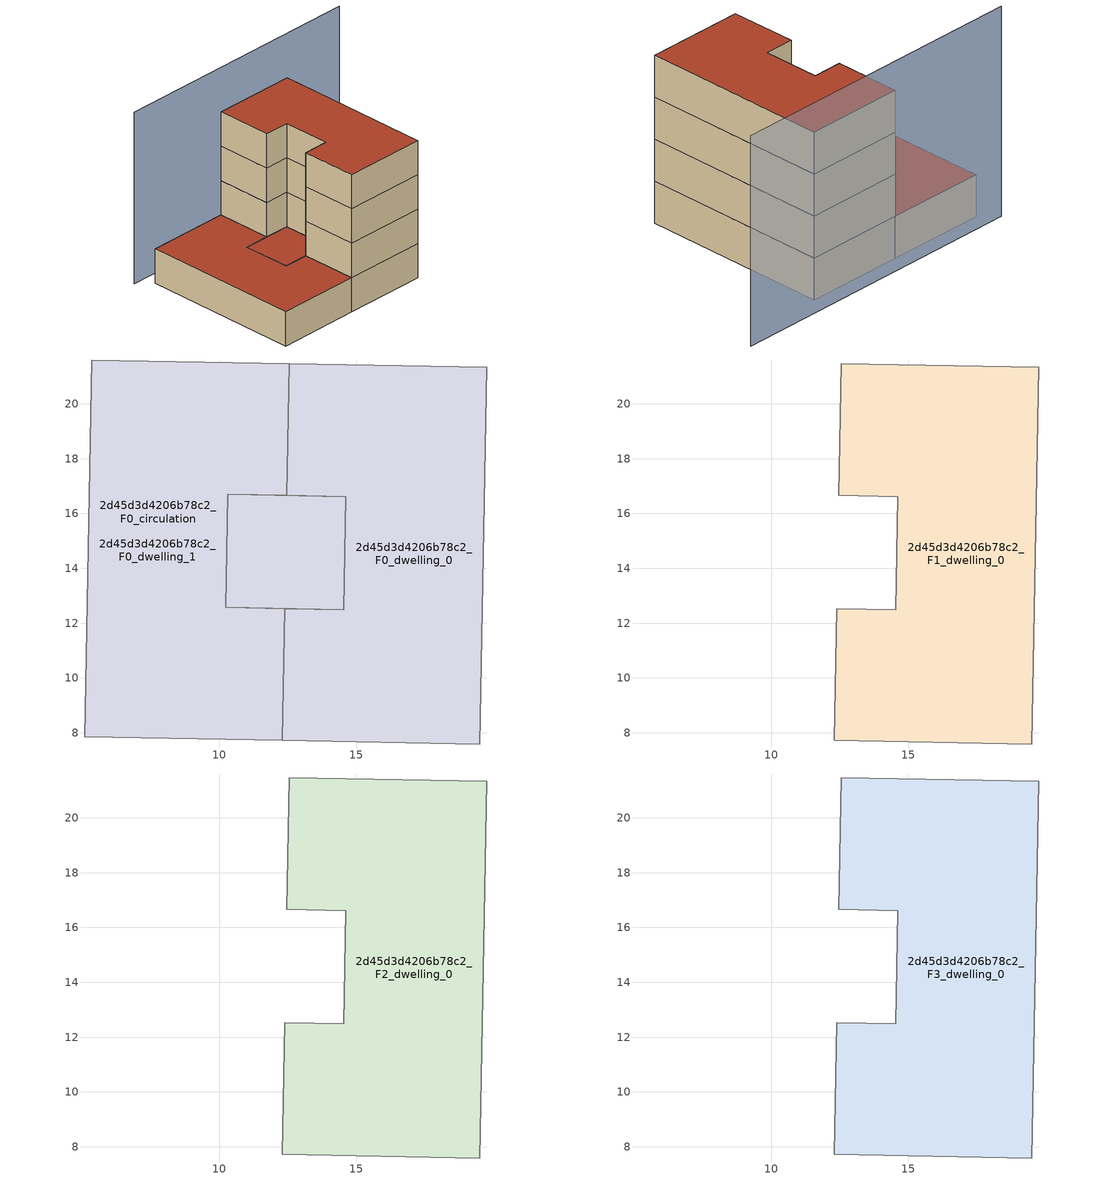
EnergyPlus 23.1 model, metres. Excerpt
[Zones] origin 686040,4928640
2d45d3d4206b78c2_F0_dwelling_0
 floor ground (EU_floor_Construction): 19.75,21.34 19.5,7.59 12.3,7.72 12.39,12.53 14.55,12.49 14.62,16.62 12.46,16.66 12.55,21.47 z0; 14.62,16.62 14.55,12.49 10.23,12.57 10.3,16.7 12.46,16.66 z0
 wall adiabatic (EU_wall_Construction): 12.46,16.66 14.62,16.62 14.55,12.49 12.39,12.53 / 12.3,7.72 19.5,7.59 19.75,21.34 12.55,21.47 z0:3
 wall to 2d45d3d4206b78c2_F0_dwelling_1 (EU_wall_Construction): 12.55,21.47 12.46,16.66 / 12.39,12.53 12.3,7.72 z0:3
 roof outside (EU_floor_Construction): 14.55,12.49 14.62,16.62 12.46,16.66 10.3,16.7 10.23,12.57 z3
2d45d3d4206b78c2_F0_dwelling_1
 floor ground (EU_floor_Construction): 14.62,16.62 14.55,12.49 10.23,12.57 10.3,16.7 12.46,16.66 z0; 12.55,21.47 12.46,16.66 10.3,16.7 10.23,12.57 12.39,12.53 12.3,7.72 5.1,7.85 5.35,21.6 z0
 wall adiabatic (EU_wall_Construction): 12.55,21.47 5.35,21.6 5.1,7.85 12.3,7.72 / 12.39,12.53 10.23,12.57 10.3,16.7 12.46,16.66 z0:3
 roof outside (EU_roof_Construction): 12.3,7.72 12.39,12.53 10.23,12.57 10.3,16.7 12.46,16.66 12.55,21.47 5.35,21.6 5.1,7.85 z3; 14.55,12.49 14.62,16.62 12.46,16.66 10.3,16.7 10.23,12.57 z3
2d45d3d4206b78c2_F0_circulation
 floor ground (EU_floor_Construction): 19.75,21.34 19.5,7.59 12.3,7.72 12.39,12.53 14.55,12.49 14.62,16.62 12.46,16.66 12.55,21.47 z0; 14.62,16.62 14.55,12.49 10.23,12.57 10.3,16.7 12.46,16.66 z0; 12.55,21.47 12.46,16.66 10.3,16.7 10.23,12.57 12.39,12.53 12.3,7.72 5.1,7.85 5.35,21.6 z0
 wall adiabatic (EU_wall_Construction): 10.3,16.7 10.23,12.57 14.55,12.49 14.62,16.62 10.3,16.7 z0:3
 roof outside (EU_roof_Construction): 19.5,7.59 19.75,21.34 12.55,21.47 12.46,16.66 14.62,16.62 14.55,12.49 12.39,12.53 12.3,7.72 z3; 14.55,12.49 14.62,16.62 12.46,16.66 10.3,16.7 10.23,12.57 z3; 12.3,7.72 12.39,12.53 10.23,12.57 10.3,16.7 12.46,16.66 12.55,21.47 5.35,21.6 5.1,7.85 z3
2d45d3d4206b78c2_F1_dwelling_0
 floor to 2d45d3d4206b78c2_F0_dwelling_0 (EU_floor_Construction): 19.75,21.34 19.5,7.59 12.3,7.72 12.39,12.53 14.55,12.49 14.62,16.62 12.46,16.66 12.55,21.47 z3
 wall adiabatic (EU_wall_Construction): 19.75,21.34 12.55,21.47 12.46,16.66 14.62,16.62 14.55,12.49 12.39,12.53 12.3,7.72 19.5,7.59 19.75,21.34 z3:6
2d45d3d4206b78c2_F2_dwelling_0
 floor to 2d45d3d4206b78c2_F1_dwelling_0 (EU_floor_Construction): 19.75,21.34 19.5,7.59 12.3,7.72 12.39,12.53 14.55,12.49 14.62,16.62 12.46,16.66 12.55,21.47 z6
 wall adiabatic (EU_wall_Construction): 19.75,21.34 12.55,21.47 12.46,16.66 14.62,16.62 14.55,12.49 12.39,12.53 12.3,7.72 19.5,7.59 19.75,21.34 z6:9
2d45d3d4206b78c2_F3_dwelling_0
 floor to 2d45d3d4206b78c2_F2_dwelling_0 (EU_floor_Construction): 19.75,21.34 19.5,7.59 12.3,7.72 12.39,12.53 14.55,12.49 14.62,16.62 12.46,16.66 12.55,21.47 z9
 wall adiabatic (EU_wall_Construction): 19.75,21.34 12.55,21.47 12.46,16.66 14.62,16.62 14.55,12.49 12.39,12.53 12.3,7.72 19.5,7.59 19.75,21.34 z9:12
 roof outside (EU_roof_Construction): 19.5,7.59 19.75,21.34 12.55,21.47 12.46,16.66 14.62,16.62 14.55,12.49 12.39,12.53 12.3,7.72 z12
shading: 26.61,22.35 4.22,22.69 z0:15
[Building]
EU S2 Campaign: North Axis=0; Terrain=City; Solar Distribution=FullExterior
[Site:Location]
Bologna: Latitude=44.5; Longitude=11.25; Time Zone=1; Elevation=37
[SizingPeriod:WeatherFileDays]
AnnualSizingPeriod: Begin Month=1; Begin Day of Month=1; End Month=12; End Day of Month=31; Day of Week for Start Day=Monday; Use Weather File Daylight Saving Period=No; Use Weather File Rain and Snow Indicators=No
[MATERIAL]
EU_InternalMass_Material: Roughness=MediumRough; Thickness=0.1; Conductivity=1; Density=1800; Specific Heat=900; Thermal Absorptance=0.9; Solar Absorptance=0.7; Visible Absorptance=0.7
[MATERIAL:NOMASS] Roughness=MediumRough; Thermal Absorptance=0.9; Solar Absorptance=0.7; Visible Absorptance=0.7
Name | Thermal Resistance
EU_wall_NoMass | 0.937881
EU_roof_NoMass | 0.548572
EU_floor_NoMass | 0.71348
[CONSTRUCTION]
EU_wall_Construction: EU_wall_NoMass
EU_roof_Construction: EU_roof_NoMass
EU_floor_Construction: EU_floor_NoMass
EU_InternalMass_Construction: EU_InternalMass_Material
[ZONE] Type=1; Multiplier=1; Ceiling Height=autocalculate; Floor Area=autocalculate; Part of Total Floor Area=Yes
Name | Volume
2d45d3d4206b78c2_F0_dwelling_0 | 323.949
2d45d3d4206b78c2_F1_dwelling_0; 2d45d3d4206b78c2_F2_dwelling_0; 2d45d3d4206b78c2_F3_dwelling_0 | 270.453
2d45d3d4206b78c2_F0_dwelling_1 | 323.947
2d45d3d4206b78c2_F0_circulation | 594.401
[INTERNALMASS] Construction=EU_InternalMass_Construction
Name | Zone or ZoneList | Surface Area
2d45d3d4206b78c2_F0_dwelling_0_EU_InternalMass | 2d45d3d4206b78c2_F0_dwelling_0 | 90.1507
2d45d3d4206b78c2_F0_dwelling_1_EU_InternalMass | 2d45d3d4206b78c2_F0_dwelling_1 | 90.1507
2d45d3d4206b78c2_F1_dwelling_0_EU_InternalMass | 2d45d3d4206b78c2_F1_dwelling_0 | 198.814
2d45d3d4206b78c2_F2_dwelling_0_EU_InternalMass | 2d45d3d4206b78c2_F2_dwelling_0 | 198.814
2d45d3d4206b78c2_F3_dwelling_0_EU_InternalMass | 2d45d3d4206b78c2_F3_dwelling_0 | 198.814
[OTHEREQUIPMENT] Fuel Type=Electricity; Design Level Calculation Method=Watts/Area; Power per Zone Floor Area=1; Fraction Latent=0; Fraction Radiant=0; Fraction Lost=0; Carbon Dioxide Generation Rate=0; EndUse Subcategory=EU_Step8_InternalGains
Name | Zone or ZoneList or Space or SpaceList | Schedule
EU_Step8_InternalGain_2d45d3d4206b78c2_F0_dwelling_0_f000 | 2d45d3d4206b78c2_F0_dwelling_0 | EU_Step8_GainSchedule_2d45d3d4206b78c2_F0_dwelling_0_f000
EU_Step8_InternalGain_2d45d3d4206b78c2_F0_dwelling_1_f000 | 2d45d3d4206b78c2_F0_dwelling_1 | EU_Step8_GainSchedule_2d45d3d4206b78c2_F0_dwelling_1_f000
EU_Step8_InternalGain_2d45d3d4206b78c2_F1_dwelling_0_f000 | 2d45d3d4206b78c2_F1_dwelling_0 | EU_Step8_GainSchedule_2d45d3d4206b78c2_F1_dwelling_0_f000
EU_Step8_InternalGain_2d45d3d4206b78c2_F2_dwelling_0_f000 | 2d45d3d4206b78c2_F2_dwelling_0 | EU_Step8_GainSchedule_2d45d3d4206b78c2_F2_dwelling_0_f000
EU_Step8_InternalGain_2d45d3d4206b78c2_F3_dwelling_0_f000 | 2d45d3d4206b78c2_F3_dwelling_0 | EU_Step8_GainSchedule_2d45d3d4206b78c2_F3_dwelling_0_f000
[ZONEINFILTRATION:DESIGNFLOWRATE]
EU_Circulation_Infiltration_2d45d3d4206b78c2_F0_circulation: Zone or ZoneList or Space or SpaceList=2d45d3d4206b78c2_F0_circulation; Schedule=EU_AlwaysOn; Design Flow Rate Calculation Method=Flow/Area; Flow Rate per Floor Area=0.0005; Constant Term Coefficient=1; Temperature Term Coefficient=0; Velocity Term Coefficient=0; Velocity Squared Term Coefficient=0
[ZONEVENTILATION:DESIGNFLOWRATE] Schedule=EU_AlwaysOn; Design Flow Rate Calculation Method=AirChanges/Hour; Air Changes per Hour=0.687892; Ventilation Type=Natural; Fan Pressure Rise=0; Fan Total Efficiency=1; Constant Term Coefficient=1; Temperature Term Coefficient=0; Velocity Term Coefficient=0; Velocity Squared Term Coefficient=0; Minimum Indoor Temperature=-100; Maximum Indoor Temperature=100; Delta Temperature=-100; Minimum Outdoor Temperature=-100; Maximum Outdoor Temperature=100; Maximum Wind Speed=40
Name | Zone or ZoneList or Space or SpaceList
EU_ConstantAir_2d45d3d4206b78c2_F0_dwelling_0 | 2d45d3d4206b78c2_F0_dwelling_0
EU_ConstantAir_2d45d3d4206b78c2_F0_dwelling_1 | 2d45d3d4206b78c2_F0_dwelling_1
EU_ConstantAir_2d45d3d4206b78c2_F1_dwelling_0 | 2d45d3d4206b78c2_F1_dwelling_0
EU_ConstantAir_2d45d3d4206b78c2_F2_dwelling_0 | 2d45d3d4206b78c2_F2_dwelling_0
EU_ConstantAir_2d45d3d4206b78c2_F3_dwelling_0 | 2d45d3d4206b78c2_F3_dwelling_0
[HVACTEMPLATE:THERMOSTAT] Constant Heating Setpoint=20; Constant Cooling Setpoint=50
EU_HeatOnly_2d45d3d4206b78c2_F0_dwelling_0; EU_HeatOnly_2d45d3d4206b78c2_F0_dwelling_1; EU_HeatOnly_2d45d3d4206b78c2_F1_dwelling_0; EU_HeatOnly_2d45d3d4206b78c2_F2_dwelling_0; EU_HeatOnly_2d45d3d4206b78c2_F3_dwelling_0
[HVACTEMPLATE:ZONE:IDEALLOADSAIRSYSTEM] System Availability Schedule=EU_AlwaysOn; Maximum Heating Supply Air Temperature=50; Minimum Cooling Supply Air Temperature=13; Maximum Heating Supply Air Humidity Ratio=0.0156; Minimum Cooling Supply Air Humidity Ratio=0.0077; Heating Limit=NoLimit; Cooling Limit=NoLimit; Heating Availability Schedule=EU_AlwaysOn; Cooling Availability Schedule=EU_CoolingOff; Dehumidification Control Type=ConstantSensibleHeatRatio; Cooling Sensible Heat Ratio=0.7; Dehumidification Setpoint=60; Humidification Control Type=None; Humidification Setpoint=30; Outdoor Air Method=None; Outdoor Air Flow Rate per Person=0.00944; Outdoor Air Flow Rate per Zone Floor Area=0; Outdoor Air Flow Rate per Zone=0; Demand Controlled Ventilation Type=None; Outdoor Air Economizer Type=NoEconomizer; Heat Recovery Type=None; Sensible Heat Recovery Effectiveness=0.7; Latent Heat Recovery Effectiveness=0.65
Name | Template Thermostat
2d45d3d4206b78c2_F0_dwelling_0 | EU_HeatOnly_2d45d3d4206b78c2_F0_dwelling_0
2d45d3d4206b78c2_F0_dwelling_1 | EU_HeatOnly_2d45d3d4206b78c2_F0_dwelling_1
2d45d3d4206b78c2_F1_dwelling_0 | EU_HeatOnly_2d45d3d4206b78c2_F1_dwelling_0
2d45d3d4206b78c2_F2_dwelling_0 | EU_HeatOnly_2d45d3d4206b78c2_F2_dwelling_0
2d45d3d4206b78c2_F3_dwelling_0 | EU_HeatOnly_2d45d3d4206b78c2_F3_dwelling_0
[SIZING:ZONE] Zone Cooling Design Supply Air Temperature Input Method=SupplyAirTemperature; Zone Cooling Design Supply Air Temperature=13; Zone Heating Design Supply Air Temperature Input Method=SupplyAirTemperature; Zone Heating Design Supply Air Temperature=50; Zone Cooling Design Supply Air Humidity Ratio=0.008; Zone Heating Design Supply Air Humidity Ratio=0.008; Cooling Design Air Flow Method=DesignDay; Cooling Design Air Flow Rate=0; Cooling Minimum Air Flow per Zone Floor Area=0.000762; Cooling Minimum Air Flow=0; Cooling Minimum Air Flow Fraction=0.2; Heating Design Air Flow Method=DesignDay; Heating Design Air Flow Rate=0; Heating Maximum Air Flow per Zone Floor Area=0.002032; Heating Maximum Air Flow=0.141576; Heating Maximum Air Flow Fraction=0.3; Account for Dedicated Outdoor Air System=No; Dedicated Outdoor Air System Control Strategy=NeutralSupplyAir; Dedicated Outdoor Air Low Setpoint Temperature for Design=autosize; Dedicated Outdoor Air High Setpoint Temperature for Design=autosize; Zone Load Sizing Method=Sensible Load Only No Latent Load; Zone Latent Cooling Design Supply Air Humidity Ratio Input Method=HumidityRatioDifference; Zone Cooling Design Supply Air Humidity Ratio Difference=0.005; Zone Latent Heating Design Supply Air Humidity Ratio Input Method=HumidityRatioDifference; Zone Humidification Design Supply Air Humidity Ratio Difference=0.005
2d45d3d4206b78c2_F0_dwelling_0; 2d45d3d4206b78c2_F0_dwelling_1; 2d45d3d4206b78c2_F1_dwelling_0; 2d45d3d4206b78c2_F2_dwelling_0; 2d45d3d4206b78c2_F3_dwelling_0
[SCHEDULE:CONSTANT]
Name | Hourly Value
EU_AlwaysOn | 1
EU_CoolingOff | 0
[SCHEDULE:FILE] Column Number=1; Rows to Skip at Top=0; Number of Hours of Data=8760; Column Separator=Comma; Interpolate to Timestep=No; Minutes per Item=60; Adjust Schedule for Daylight Savings=Yes
Name | File
EU_Step8_GainSchedule_2d45d3d4206b78c2_F0_dwelling_0_f000 | ../../schedules/2d45d3d4206b78c2/2d45d3d4206b78c2_F0_dwelling_0_f000_gain.csv
EU_Step8_GainSchedule_2d45d3d4206b78c2_F0_dwelling_1_f000 | ../../schedules/2d45d3d4206b78c2/2d45d3d4206b78c2_F0_dwelling_1_f000_gain.csv
EU_Step8_GainSchedule_2d45d3d4206b78c2_F1_dwelling_0_f000 | ../../schedules/2d45d3d4206b78c2/2d45d3d4206b78c2_F1_dwelling_0_f000_gain.csv
EU_Step8_GainSchedule_2d45d3d4206b78c2_F2_dwelling_0_f000 | ../../schedules/2d45d3d4206b78c2/2d45d3d4206b78c2_F2_dwelling_0_f000_gain.csv
EU_Step8_GainSchedule_2d45d3d4206b78c2_F3_dwelling_0_f000 | ../../schedules/2d45d3d4206b78c2/2d45d3d4206b78c2_F3_dwelling_0_f000_gain.csv
